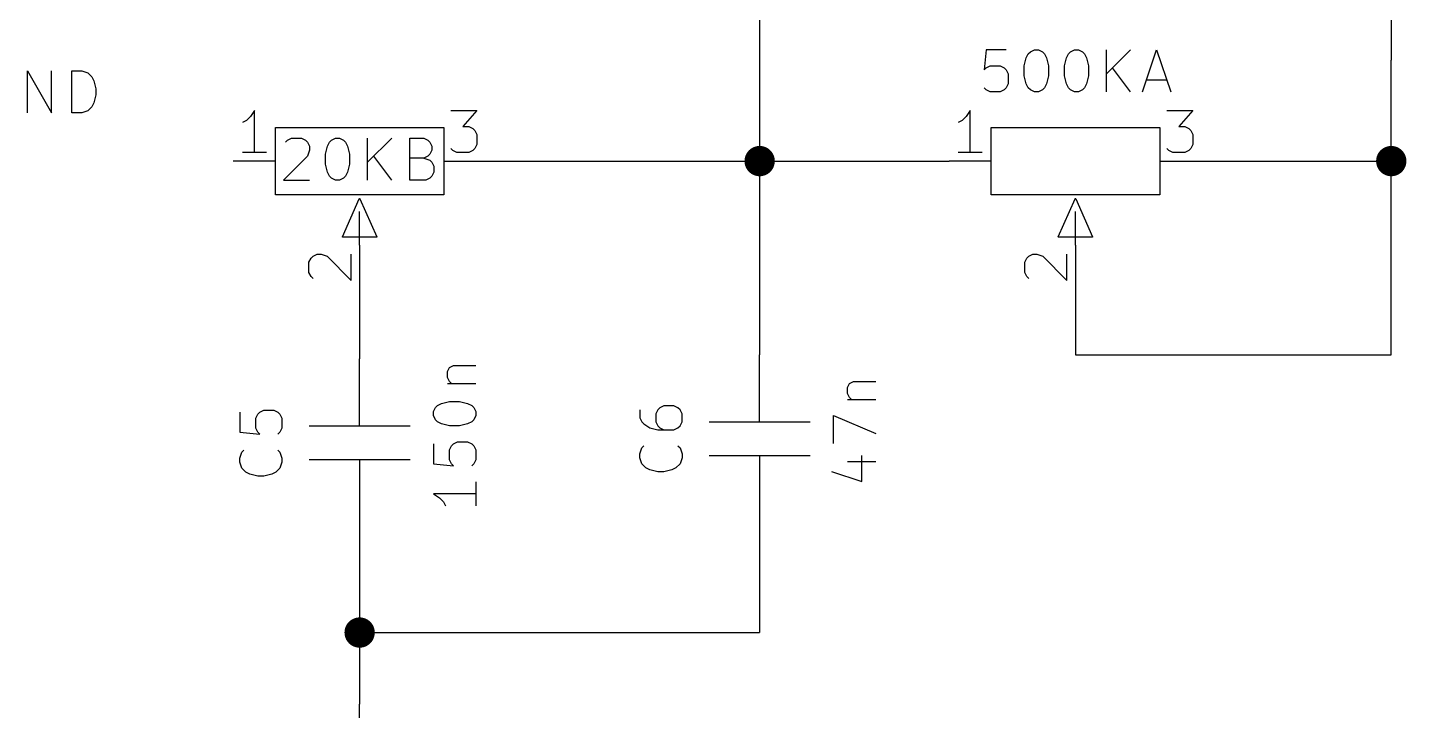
# Model space of a CAD drawing. Extents: x 0.4 to 11.3, y -11.3 to -0.4.
# Drawn here: x 3.131 to 4.768, y -4.342 to -3.531 of the extents above; entities that cross this region are included whole.
import ezdxf

# ---------------------------------------------------------------- set-up
doc = ezdxf.new("R2010")
doc.units = 0
doc.header["$MEASUREMENT"] = 0
for name, color, linetype in [('CYAN2', 4, 'CONTINUOUS'), ('GREEN3', 91, 'CONTINUOUS'), ('RED2', 1, 'CONTINUOUS'), ('RED3', 11, 'CONTINUOUS')]:
    doc.layers.add(name, color=color, linetype=linetype)

msp = doc.modelspace()

# ---------------------------------------------------------------- linework, layer by layer
at = {"layer": 'CYAN2', "linetype": 'CONTINUOUS'}
for p, q in [((4.26904, -3.5578), (4.26667, -3.58161)), ((4.29285, -3.5578), (4.26904, -3.5578)), ((4.31428, -3.57685), (4.31666, -3.56733)), ((4.31666, -3.56733), (4.31904, -3.56257)), ((4.31904, -3.56257), (4.32143, -3.56019)), ((4.32143, -3.56019), (4.32619, -3.5578)), ((4.32619, -3.5578), (4.33095, -3.5578)), ((4.33095, -3.5578), (4.33571, -3.56019)), ((4.33571, -3.56019), (4.33809, -3.56257)), ((4.33809, -3.56257), (4.34047, -3.56733)), ((4.34047, -3.56733), (4.34285, -3.57685)), ((4.3619, -3.57685), (4.36428, -3.56733)), ((4.36428, -3.56733), (4.36666, -3.56257)), ((4.36666, -3.56257), (4.36904, -3.56019)), ((4.36904, -3.56019), (4.3738, -3.5578)), ((4.3738, -3.5578), (4.37857, -3.5578)), ((4.37857, -3.5578), (4.38333, -3.56019)), ((4.38333, -3.56019), (4.38571, -3.56257)), ((4.38571, -3.56257), (4.38809, -3.56733)), ((4.38809, -3.56733), (4.39047, -3.57685)), ((4.4119, -3.6078), (4.4119, -3.5578)), ((4.44047, -3.5578), (4.4119, -3.58637)), ((4.45476, -3.6078), (4.47142, -3.5578)), ((4.47142, -3.5578), (4.48809, -3.6078)), ((3.13071, -3.6328), (3.13071, -3.5828)), ((3.13071, -3.5828), (3.15928, -3.6328)), ((3.15928, -3.6328), (3.15928, -3.5828)), ((3.18309, -3.6328), (3.18309, -3.5828)), ((3.18309, -3.5828), (3.195, -3.5828)), ((3.195, -3.5828), (3.20214, -3.58519)), ((3.20214, -3.58519), (3.20691, -3.58995)), ((4.26667, -3.58161), (4.26904, -3.57923)), ((4.26904, -3.57923), (4.27381, -3.57685)), ((4.27381, -3.57685), (4.28571, -3.57685)), ((4.28571, -3.57685), (4.29047, -3.57923)), ((4.29047, -3.57923), (4.29285, -3.58161)), ((4.29285, -3.58161), (4.29524, -3.58637)), ((4.31428, -3.58876), (4.31428, -3.57685)), ((4.34285, -3.57685), (4.34285, -3.58876)), ((4.3619, -3.58876), (4.3619, -3.57685)), ((4.39047, -3.57685), (4.39047, -3.58876)), ((4.44047, -3.6078), (4.41904, -3.57923)), ((3.20691, -3.58995), (3.20929, -3.59471)), ((3.20929, -3.59471), (3.21167, -3.60423)), ((4.29524, -3.59828), (4.29285, -3.60304)), ((4.29524, -3.58637), (4.29524, -3.59828)), ((4.31666, -3.59828), (4.31428, -3.58876)), ((4.31904, -3.60304), (4.31666, -3.59828)), ((4.34047, -3.59828), (4.33809, -3.60304)), ((4.34285, -3.58876), (4.34047, -3.59828)), ((4.36428, -3.59828), (4.3619, -3.58876)), ((4.36666, -3.60304), (4.36428, -3.59828)), ((4.38809, -3.59828), (4.38571, -3.60304)), ((4.39047, -3.58876), (4.38809, -3.59828)), ((4.45952, -3.59352), (4.48333, -3.59352)), ((3.21167, -3.61137), (3.20929, -3.6209)), ((3.21167, -3.60423), (3.21167, -3.61137)), ((4.26904, -3.60543), (4.26667, -3.60304)), ((4.27381, -3.6078), (4.26904, -3.60543)), ((4.28571, -3.6078), (4.27381, -3.6078)), ((4.29047, -3.60543), (4.28571, -3.6078)), ((4.29285, -3.60304), (4.29047, -3.60543)), ((4.32143, -3.60543), (4.31904, -3.60304)), ((4.32619, -3.6078), (4.32143, -3.60543)), ((4.33095, -3.6078), (4.32619, -3.6078)), ((4.33571, -3.60543), (4.33095, -3.6078)), ((4.33809, -3.60304), (4.33571, -3.60543)), ((4.36904, -3.60543), (4.36666, -3.60304)), ((4.3738, -3.6078), (4.36904, -3.60543)), ((4.37857, -3.6078), (4.3738, -3.6078)), ((4.38333, -3.60543), (4.37857, -3.6078)), ((4.38571, -3.60304), (4.38333, -3.60543)), ((3.195, -3.6328), (3.18309, -3.6328)), ((3.20214, -3.63043), (3.195, -3.6328)), ((3.20691, -3.62566), (3.20214, -3.63043)), ((3.20929, -3.6209), (3.20691, -3.62566)), ((3.43691, -3.66757), (3.43928, -3.66519)), ((3.43928, -3.66519), (3.44405, -3.6628)), ((3.44405, -3.6628), (3.45595, -3.6628)), ((3.45595, -3.6628), (3.46071, -3.66519)), ((3.46071, -3.66519), (3.46309, -3.66757)), ((3.48928, -3.66757), (3.49167, -3.66519)), ((3.49167, -3.66519), (3.49643, -3.6628)), ((3.49643, -3.6628), (3.50119, -3.6628)), ((3.50119, -3.6628), (3.50595, -3.66519)), ((3.50595, -3.66519), (3.50833, -3.66757)), ((3.53452, -3.7128), (3.53452, -3.6628)), ((3.56309, -3.6628), (3.53452, -3.69137)), ((3.58452, -3.7128), (3.58452, -3.6628)), ((3.58452, -3.6628), (3.60119, -3.6628)), ((3.60119, -3.6628), (3.60595, -3.66519)), ((3.60595, -3.66519), (3.60833, -3.66757)), ((3.46309, -3.66757), (3.46548, -3.67233)), ((3.46548, -3.67709), (3.46309, -3.68423)), ((3.46548, -3.67233), (3.46548, -3.67709)), ((3.48452, -3.68185), (3.4869, -3.67233)), ((3.48452, -3.69376), (3.48452, -3.68185)), ((3.4869, -3.67233), (3.48928, -3.66757)), ((3.50833, -3.66757), (3.51071, -3.67233)), ((3.51071, -3.67233), (3.51309, -3.68185)), ((3.51309, -3.68185), (3.51309, -3.69376)), ((3.60833, -3.68185), (3.60595, -3.68423)), ((3.60833, -3.66757), (3.61071, -3.67233)), ((3.61071, -3.67709), (3.60833, -3.68185)), ((3.61071, -3.67233), (3.61071, -3.67709)), ((3.46309, -3.68423), (3.43452, -3.7128)), ((3.4869, -3.70328), (3.48452, -3.69376)), ((3.51309, -3.69376), (3.51071, -3.70328)), ((3.56309, -3.7128), (3.54167, -3.68423)), ((3.60119, -3.68661), (3.58452, -3.68661)), ((3.60595, -3.68423), (3.60119, -3.68661)), ((3.60119, -3.68661), (3.60833, -3.689)), ((3.60833, -3.689), (3.61071, -3.69137)), ((3.61071, -3.69137), (3.61309, -3.69614)), ((3.61309, -3.69614), (3.61309, -3.70328)), ((3.43452, -3.7128), (3.46548, -3.7128)), ((3.48928, -3.70804), (3.4869, -3.70328)), ((3.49167, -3.71043), (3.48928, -3.70804)), ((3.49643, -3.7128), (3.49167, -3.71043)), ((3.50119, -3.7128), (3.49643, -3.7128)), ((3.50595, -3.71043), (3.50119, -3.7128)), ((3.50833, -3.70804), (3.50595, -3.71043)), ((3.51071, -3.70328), (3.50833, -3.70804)), ((3.60357, -3.7128), (3.58452, -3.7128)), ((3.60833, -3.71043), (3.60357, -3.7128)), ((3.61071, -3.70804), (3.60833, -3.71043)), ((3.61309, -3.70328), (3.61071, -3.70804)), ((3.62947, -3.94), (3.63185, -3.93524)), ((3.62947, -3.94714), (3.62947, -3.94)), ((3.63185, -3.93524), (3.63661, -3.93285)), ((3.63661, -3.93285), (3.6628, -3.93285)), ((3.63185, -3.9519), (3.62947, -3.94714)), ((3.62947, -3.95428), (3.6628, -3.95428)), ((3.63423, -3.95428), (3.63185, -3.9519)), ((4.10447, -3.95881), (4.10685, -3.95405)), ((4.10447, -3.96595), (4.10447, -3.95881)), ((4.10685, -3.95405), (4.11161, -3.95167)), ((4.11161, -3.95167), (4.1378, -3.95167)), ((3.61757, -3.98047), (3.62233, -3.97809)), ((3.62233, -3.97809), (3.63185, -3.97571)), ((3.63185, -3.97571), (3.64376, -3.97571)), ((3.64376, -3.97571), (3.65328, -3.97809)), ((3.65328, -3.97809), (3.65804, -3.98047)), ((4.10685, -3.97071), (4.10447, -3.96595)), ((4.10447, -3.97309), (4.1378, -3.97309)), ((4.10923, -3.97309), (4.10685, -3.97071)), ((3.3828, -3.98809), (3.3828, -4.0119)), ((3.40185, -3.99523), (3.40423, -3.99047)), ((3.40423, -3.99047), (3.40661, -3.98809)), ((3.40661, -3.98809), (3.41137, -3.98571)), ((3.41137, -3.98571), (3.42328, -3.98571)), ((3.42328, -3.98571), (3.42804, -3.98809)), ((3.42804, -3.98809), (3.43043, -3.99047)), ((3.43043, -3.99047), (3.4328, -3.99523)), ((3.6128, -3.98761), (3.61519, -3.98285)), ((3.6128, -3.99238), (3.6128, -3.98761)), ((3.61519, -3.99714), (3.6128, -3.99238)), ((3.61519, -3.98285), (3.61757, -3.98047)), ((3.65804, -3.98047), (3.66043, -3.98285)), ((3.66043, -3.98285), (3.6628, -3.98761)), ((3.6628, -3.99238), (3.66043, -3.99714)), ((3.6628, -3.98761), (3.6628, -3.99238)), ((3.8578, -3.98547), (3.8578, -3.995)), ((3.87923, -3.98547), (3.87685, -3.99023)), ((3.87685, -3.99023), (3.87685, -3.99976)), ((3.88161, -3.98309), (3.87923, -3.98547)), ((3.88637, -3.98071), (3.88161, -3.98309)), ((3.89828, -3.98071), (3.88637, -3.98071)), ((3.90304, -3.98309), (3.89828, -3.98071)), ((3.90543, -3.98547), (3.90304, -3.98309)), ((3.9078, -3.99023), (3.90543, -3.98547)), ((3.9078, -3.99976), (3.9078, -3.99023)), ((4.0878, -4.02547), (4.0878, -3.99214)), ((4.0878, -3.99214), (4.1378, -4.01357)), ((3.40185, -4.00714), (3.40185, -3.99523)), ((3.40423, -4.0119), (3.40185, -4.00714)), ((3.4328, -4.00714), (3.43043, -4.0119)), ((3.4328, -3.99523), (3.4328, -4.00714)), ((3.61757, -3.99952), (3.61519, -3.99714)), ((3.62233, -4.0019), (3.61757, -3.99952)), ((3.63185, -4.00428), (3.62233, -4.0019)), ((3.64376, -4.00428), (3.63185, -4.00428)), ((3.65328, -4.0019), (3.64376, -4.00428)), ((3.65804, -3.99952), (3.65328, -4.0019)), ((3.66043, -3.99714), (3.65804, -3.99952)), ((3.8578, -3.995), (3.86019, -3.99976)), ((3.86019, -3.99976), (3.86257, -4.00214)), ((3.86257, -4.00214), (3.86971, -4.0069)), ((3.86971, -4.0069), (3.87923, -4.00928)), ((3.87685, -3.99976), (3.87923, -4.00452)), ((3.87923, -4.00452), (3.88161, -4.0069)), ((3.87923, -4.00928), (3.89828, -4.00928)), ((3.88161, -4.0069), (3.88637, -4.00928)), ((3.89828, -4.00928), (3.90304, -4.0069)), ((3.90304, -4.0069), (3.90543, -4.00452)), ((3.90543, -4.00452), (3.9078, -3.99976)), ((3.3828, -4.0119), (3.40661, -4.01428)), ((3.40661, -4.01428), (3.40423, -4.0119)), ((3.43043, -4.0119), (3.42804, -4.01428)), ((3.6128, -4.02571), (3.6128, -4.04952)), ((3.63423, -4.02809), (3.63661, -4.02571)), ((3.63661, -4.02571), (3.64137, -4.02333)), ((3.64137, -4.02333), (3.65328, -4.02333)), ((3.65328, -4.02333), (3.65804, -4.02571)), ((3.65804, -4.02571), (3.66043, -4.02809)), ((3.3828, -4.04285), (3.38519, -4.03571)), ((3.3828, -4.04761), (3.3828, -4.04285)), ((3.38519, -4.03571), (3.38757, -4.03333)), ((3.42804, -4.03333), (3.43043, -4.03571)), ((3.43043, -4.03571), (3.4328, -4.04285)), ((3.4328, -4.04285), (3.4328, -4.04761)), ((3.63185, -4.03285), (3.63423, -4.02809)), ((3.63185, -4.04476), (3.63185, -4.03285)), ((3.66043, -4.02809), (3.6628, -4.03285)), ((3.6628, -4.03285), (3.6628, -4.04476)), ((3.8578, -4.03785), (3.86019, -4.03071)), ((3.8578, -4.04261), (3.8578, -4.03785)), ((3.86019, -4.04976), (3.8578, -4.04261)), ((3.86019, -4.03071), (3.86257, -4.02833)), ((3.90304, -4.02833), (3.90543, -4.03071)), ((3.90543, -4.03071), (3.9078, -4.03785)), ((3.9078, -4.04261), (3.90543, -4.04976)), ((3.9078, -4.03785), (3.9078, -4.04261)), ((4.12114, -4.07071), (4.12114, -4.03976)), ((3.38519, -4.05476), (3.3828, -4.04761)), ((3.38995, -4.05952), (3.38519, -4.05476)), ((3.39471, -4.0619), (3.38995, -4.05952)), ((3.42566, -4.05952), (3.4209, -4.0619)), ((3.43043, -4.05476), (3.42566, -4.05952)), ((3.4328, -4.04761), (3.43043, -4.05476)), ((3.6128, -4.04952), (3.63661, -4.0519)), ((3.63423, -4.04952), (3.63185, -4.04476)), ((3.63661, -4.0519), (3.63423, -4.04952)), ((3.66043, -4.04952), (3.65804, -4.0519)), ((3.6628, -4.04476), (3.66043, -4.04952)), ((3.86495, -4.05452), (3.86019, -4.04976)), ((3.86971, -4.0569), (3.86495, -4.05452)), ((3.87923, -4.05928), (3.86971, -4.0569)), ((3.88637, -4.05928), (3.87923, -4.05928)), ((3.8959, -4.0569), (3.88637, -4.05928)), ((3.90066, -4.05452), (3.8959, -4.0569)), ((3.90543, -4.04976), (3.90066, -4.05452)), ((4.08543, -4.05881), (4.12114, -4.07071)), ((4.10447, -4.0469), (4.1378, -4.0469)), ((3.40423, -4.06428), (3.39471, -4.0619)), ((3.41137, -4.06428), (3.40423, -4.06428)), ((3.4209, -4.0619), (3.41137, -4.06428)), ((3.6628, -4.07094), (3.6628, -4.09952)), ((3.6628, -4.08523), (3.6128, -4.08523)), ((3.6128, -4.08523), (3.61995, -4.08999)), ((3.61995, -4.08999), (3.62471, -4.09476)), ((3.62471, -4.09476), (3.62709, -4.09952))]:
    msp.add_line(p, q, dxfattribs=at)
at = {"layer": 'GREEN3', "linetype": 'CONTINUOUS'}
for p, q in [((4, -3.12), (4, -3.69)), ((4.75, -3.69), (4.75, -3.57)), ((3.675, -3.69), (4, -3.69)), ((4, -3.69), (4, -3.92)), ((4, -3.69), (4.225, -3.69)), ((4.525, -3.69), (4.75, -3.69)), ((4.75, -3.92), (4.75, -3.69)), ((3.525, -3.84), (3.525, -3.925)), ((4.375, -3.84), (4.375, -3.92)), ((4.375, -3.92), (4.75, -3.92)), ((3.525, -4.125), (3.525, -4.25)), ((4, -4.12), (4, -4.25)), ((3.525, -4.25), (4, -4.25)), ((3.525, -4.25), (3.525, -4.335))]:
    msp.add_line(p, q, dxfattribs=at)
at = {"layer": 'GREEN3', "const_width": 0.018}
for points in [[(3.991, -3.69, 1), (4.009, -3.69, 1)], [(4.741, -3.69, 1), (4.759, -3.69, 1)], [(3.516, -4.25, 1), (3.534, -4.25, 1)]]:
    msp.add_lwpolyline(points, format="xyb", close=True, dxfattribs=at)
at = {"layer": 'RED2', "linetype": 'CONTINUOUS'}
for p, q in [((4.75, -3.52), (4.75, -3.57)), ((3.425, -3.73), (3.425, -3.65)), ((3.425, -3.65), (3.625, -3.65)), ((3.625, -3.65), (3.625, -3.73)), ((4.275, -3.73), (4.275, -3.65)), ((4.275, -3.65), (4.475, -3.65)), ((4.475, -3.65), (4.475, -3.73)), ((3.425, -3.69), (3.375, -3.69)), ((3.625, -3.69), (3.675, -3.69)), ((4.275, -3.69), (4.225, -3.69)), ((4.475, -3.69), (4.525, -3.69)), ((3.625, -3.73), (3.425, -3.73)), ((4.475, -3.73), (4.275, -3.73)), ((3.50462, -3.77983), (3.52462, -3.73483)), ((3.52462, -3.73483), (3.52472, -3.73472)), ((3.52472, -3.73472), (3.52483, -3.73462)), ((3.52483, -3.73462), (3.52484, -3.73461)), ((3.52484, -3.73461), (3.52485, -3.73461)), ((3.52485, -3.73461), (3.525, -3.73461)), ((3.525, -3.73461), (3.52515, -3.73461)), ((3.52515, -3.73461), (3.52516, -3.73461)), ((3.52516, -3.73461), (3.52517, -3.73462)), ((3.52517, -3.73462), (3.52527, -3.73472)), ((3.52527, -3.73472), (3.52538, -3.73483)), ((3.52538, -3.73483), (3.54538, -3.77983)), ((4.35462, -3.77983), (4.37462, -3.73483)), ((4.37462, -3.73483), (4.37472, -3.73472)), ((4.37472, -3.73472), (4.37483, -3.73462)), ((4.37483, -3.73462), (4.37484, -3.73461)), ((4.37484, -3.73461), (4.37485, -3.73461)), ((4.37485, -3.73461), (4.375, -3.73461)), ((4.375, -3.73461), (4.37515, -3.73461)), ((4.37515, -3.73461), (4.37516, -3.73461)), ((4.37516, -3.73461), (4.37517, -3.73462)), ((4.37517, -3.73462), (4.37527, -3.73472)), ((4.37527, -3.73472), (4.37538, -3.73483)), ((4.37538, -3.73483), (4.39538, -3.77983)), ((3.525, -3.79), (3.525, -3.75)), ((4.375, -3.79), (4.375, -3.75)), ((3.50458, -3.78), (3.50461, -3.77992)), ((3.50461, -3.78007), (3.50458, -3.78)), ((3.50461, -3.77992), (3.50462, -3.77983)), ((3.50461, -3.78015), (3.50461, -3.78007)), ((3.50467, -3.78021), (3.50461, -3.78015)), ((3.5047, -3.7803), (3.50467, -3.78021)), ((3.50478, -3.78032), (3.5047, -3.7803)), ((3.50483, -3.78038), (3.50478, -3.78032)), ((3.50492, -3.78038), (3.50483, -3.78038)), ((3.505, -3.78042), (3.50492, -3.78038)), ((3.545, -3.78042), (3.505, -3.78042)), ((3.54508, -3.78038), (3.545, -3.78042)), ((3.54517, -3.78038), (3.54508, -3.78038)), ((3.54522, -3.78032), (3.54517, -3.78038)), ((3.5453, -3.7803), (3.54522, -3.78032)), ((3.54533, -3.78021), (3.5453, -3.7803)), ((3.54539, -3.78015), (3.54533, -3.78021)), ((3.54538, -3.77983), (3.54538, -3.77992)), ((3.54538, -3.77992), (3.54542, -3.78)), ((3.54542, -3.78), (3.54539, -3.78007)), ((3.54539, -3.78007), (3.54539, -3.78015)), ((4.35458, -3.78), (4.35461, -3.77992)), ((4.35461, -3.78007), (4.35458, -3.78)), ((4.35461, -3.77992), (4.35462, -3.77983)), ((4.35461, -3.78015), (4.35461, -3.78007)), ((4.35467, -3.78021), (4.35461, -3.78015)), ((4.3547, -3.7803), (4.35467, -3.78021)), ((4.35478, -3.78032), (4.3547, -3.7803)), ((4.35483, -3.78038), (4.35478, -3.78032)), ((4.35492, -3.78038), (4.35483, -3.78038)), ((4.355, -3.78042), (4.35492, -3.78038)), ((4.395, -3.78042), (4.355, -3.78042)), ((4.39508, -3.78038), (4.395, -3.78042)), ((4.39517, -3.78038), (4.39508, -3.78038)), ((4.39522, -3.78032), (4.39517, -3.78038)), ((4.3953, -3.7803), (4.39522, -3.78032)), ((4.39533, -3.78021), (4.3953, -3.7803)), ((4.39539, -3.78015), (4.39533, -3.78021)), ((4.39538, -3.77983), (4.39538, -3.77992)), ((4.39538, -3.77992), (4.39542, -3.78)), ((4.39542, -3.78), (4.39539, -3.78007)), ((4.39539, -3.78007), (4.39539, -3.78015)), ((3.525, -3.79), (3.525, -3.84)), ((4.375, -3.79), (4.375, -3.84)), ((3.525, -4.005), (3.525, -3.925)), ((4, -4), (4, -3.92)), ((3.585, -4.005), (3.465, -4.005)), ((4.06, -4), (3.94, -4)), ((4.06, -4.04), (3.94, -4.04)), ((4, -4.04), (4, -4.12)), ((3.585, -4.045), (3.465, -4.045)), ((3.525, -4.045), (3.525, -4.125)), ((3.525, -4.385), (3.525, -4.335))]:
    msp.add_line(p, q, dxfattribs=at)
at = {"layer": 'RED3', "linetype": 'CONTINUOUS'}
for p, q in [((3.4, -3.62988), (3.39524, -3.63702)), ((3.4, -3.67988), (3.4, -3.62988)), ((3.63333, -3.62988), (3.66429, -3.62988)), ((3.66429, -3.62988), (3.64762, -3.64893)), ((4.25, -3.62988), (4.24524, -3.63702)), ((4.25, -3.67988), (4.25, -3.62988)), ((4.48333, -3.62988), (4.51429, -3.62988)), ((4.51429, -3.62988), (4.49762, -3.64893)), ((3.39048, -3.64178), (3.38572, -3.64417)), ((3.39524, -3.63702), (3.39048, -3.64178)), ((3.64762, -3.64893), (3.65476, -3.64893)), ((3.65476, -3.64893), (3.65952, -3.65131)), ((4.24048, -3.64178), (4.23572, -3.64417)), ((4.24524, -3.63702), (4.24048, -3.64178)), ((4.49762, -3.64893), (4.50476, -3.64893)), ((4.50476, -3.64893), (4.50952, -3.65131)), ((3.65952, -3.65131), (3.66191, -3.65369)), ((3.66191, -3.65369), (3.66429, -3.65845)), ((3.66429, -3.65845), (3.66429, -3.67035)), ((4.50952, -3.65131), (4.51191, -3.65369)), ((4.51191, -3.65369), (4.51429, -3.65845)), ((4.51429, -3.65845), (4.51429, -3.67035)), ((3.41429, -3.67988), (3.38572, -3.67988)), ((3.63572, -3.6775), (3.63333, -3.67512)), ((3.64048, -3.67988), (3.63572, -3.6775)), ((3.65476, -3.67988), (3.64048, -3.67988)), ((3.65952, -3.6775), (3.65476, -3.67988)), ((3.66191, -3.67512), (3.65952, -3.6775)), ((3.66429, -3.67035), (3.66191, -3.67512)), ((4.26429, -3.67988), (4.23572, -3.67988)), ((4.48572, -3.6775), (4.48333, -3.67512)), ((4.49048, -3.67988), (4.48572, -3.6775)), ((4.50476, -3.67988), (4.49048, -3.67988)), ((4.50952, -3.6775), (4.50476, -3.67988)), ((4.51191, -3.67512), (4.50952, -3.6775)), ((4.51429, -3.67035), (4.51191, -3.67512)), ((3.46488, -3.81023), (3.46726, -3.80547)), ((3.46488, -3.82214), (3.46488, -3.81023)), ((3.46726, -3.80547), (3.46964, -3.80309)), ((3.46964, -3.80309), (3.4744, -3.80071)), ((3.4744, -3.80071), (3.47917, -3.80071)), ((3.47917, -3.80071), (3.48631, -3.80309)), ((3.48631, -3.80309), (3.51488, -3.83166)), ((3.51488, -3.83166), (3.51488, -3.80071)), ((4.31488, -3.81023), (4.31726, -3.80547)), ((4.31488, -3.82214), (4.31488, -3.81023)), ((4.31726, -3.80547), (4.31964, -3.80309)), ((4.31964, -3.80309), (4.3244, -3.80071)), ((4.3244, -3.80071), (4.32917, -3.80071)), ((4.32917, -3.80071), (4.33631, -3.80309)), ((4.33631, -3.80309), (4.36488, -3.83166)), ((4.36488, -3.83166), (4.36488, -3.80071)), ((3.46726, -3.8269), (3.46488, -3.82214)), ((3.46964, -3.82928), (3.46726, -3.8269)), ((4.31726, -3.8269), (4.31488, -3.82214)), ((4.31964, -3.82928), (4.31726, -3.8269))]:
    msp.add_line(p, q, dxfattribs=at)

doc.saveas('drawing.dxf')
